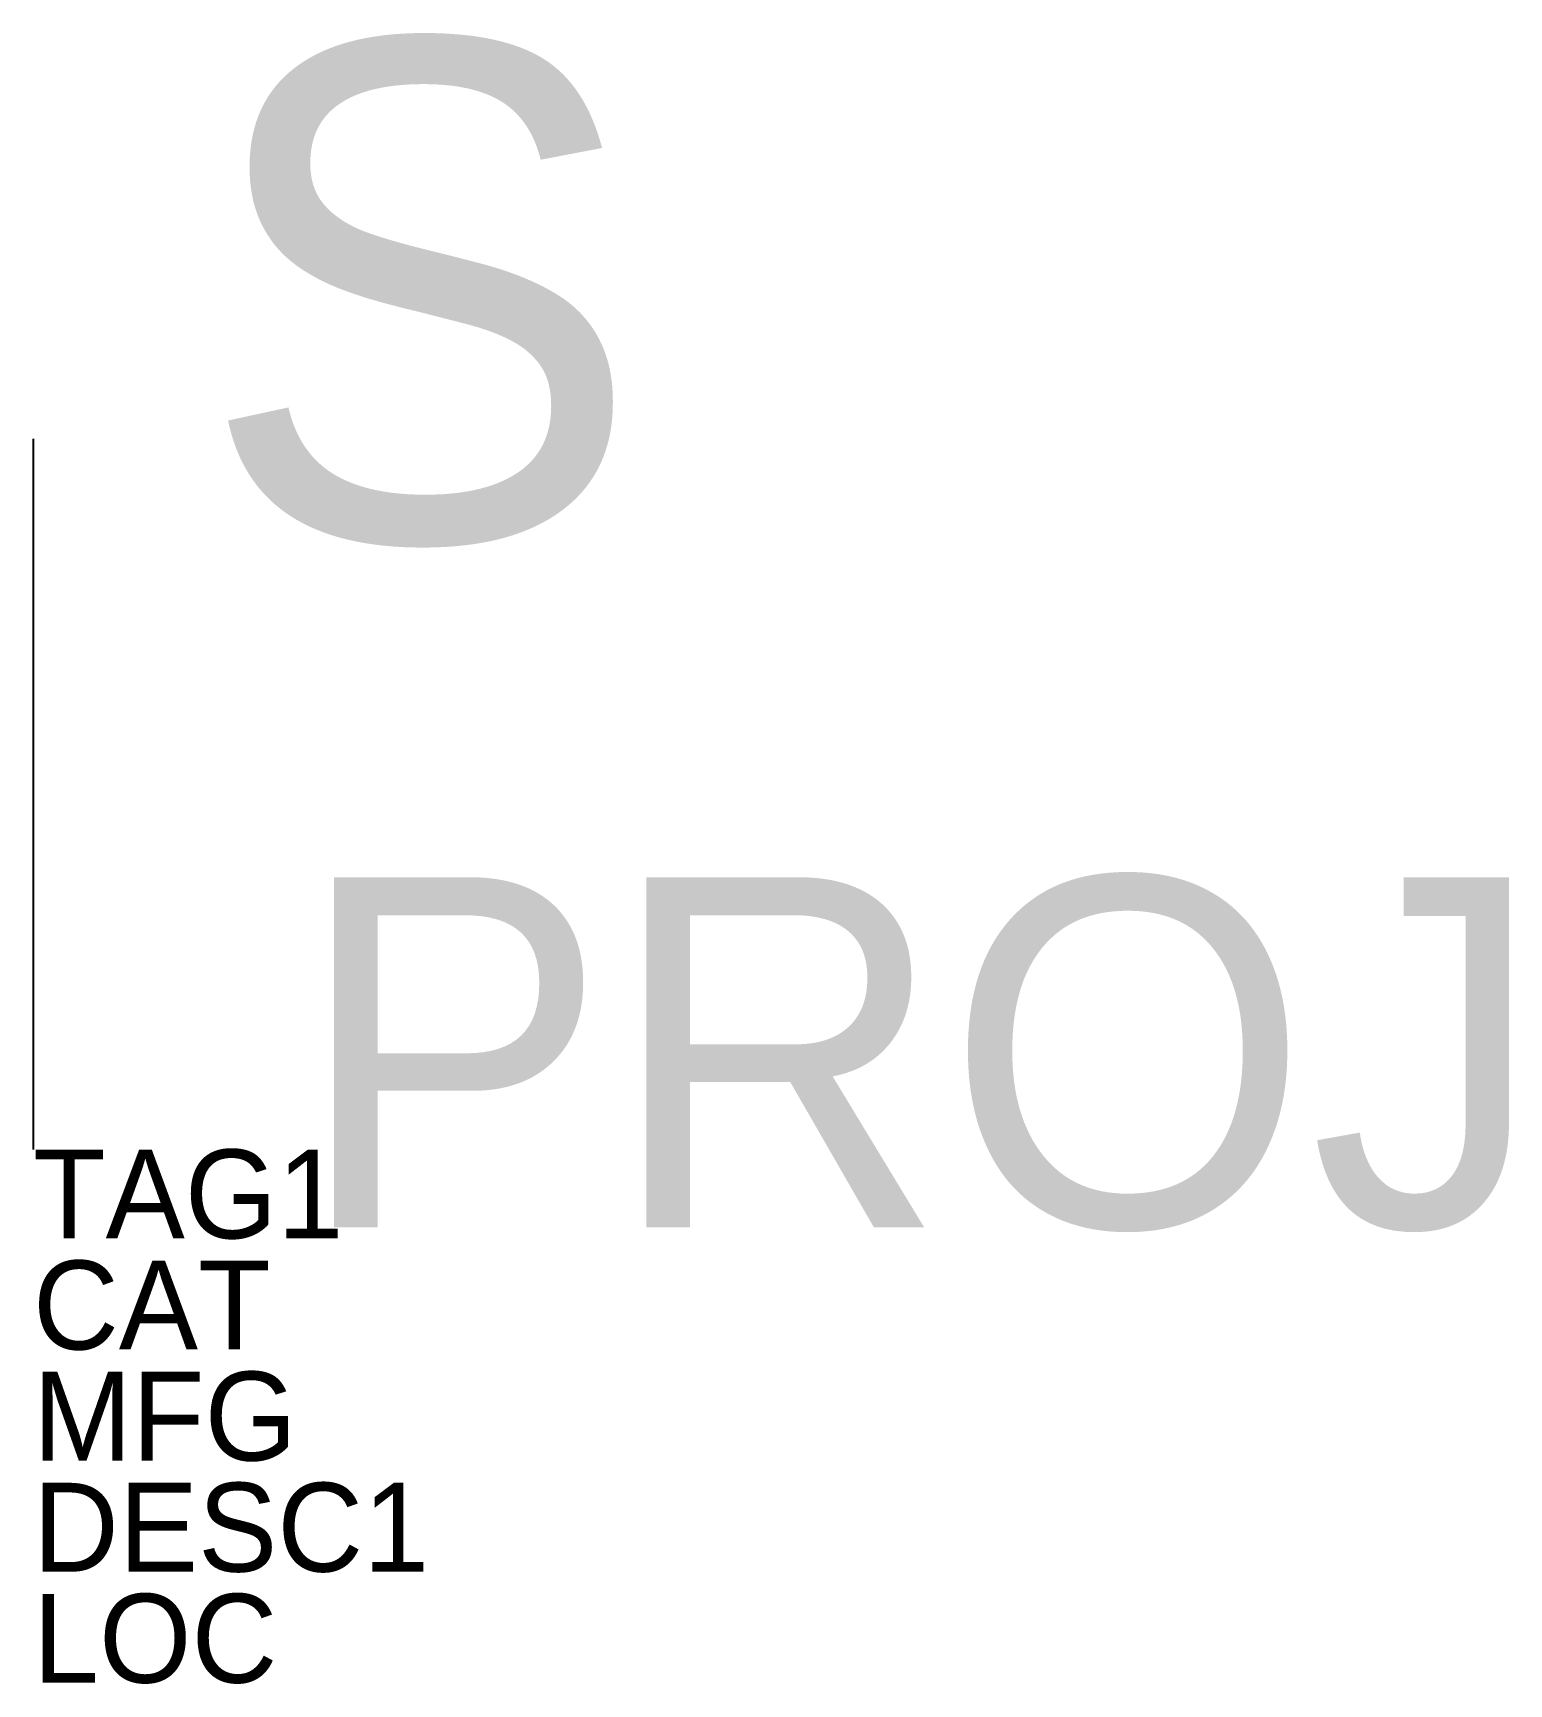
# Model space of a CAD drawing. Extents: x -0.5 to 0.69, y -0.84 to 0.48.
import ezdxf

# ---------------------------------------------------------------- set-up
doc = ezdxf.new("R2010")
doc.units = 0
doc.layers.get('0').update_dxf_attribs({"linetype": 'CONTINUOUS'})

msp = doc.modelspace()

# ---------------------------------------------------------------- linework, layer by layer
msp.add_line((-0.5, 0.1568), (-0.5, -0.4149))

# ---------------------------------------------------------------- texts
for tag, p in [('TAG1', (-0.5, -0.4864)), ('CAT', (-0.5, -0.575775)), ('MFG', (-0.5, -0.66515)), ('DESC1', (-0.5, -0.754525)), ('LOC', (-0.5, -0.8439))]:
    msp.add_attdef(tag, p, '', height=0.0715)
at = {"layer": '0.0'}
msp.add_text('PROJ', height=0.2816, dxfattribs=at).set_placement((-0.2886, -0.4774))
at = {"layer": '180.0'}
msp.add_text('S', height=0.4023, dxfattribs=at).set_placement((-0.3675, 0.0751))

doc.saveas('drawing.dxf')
